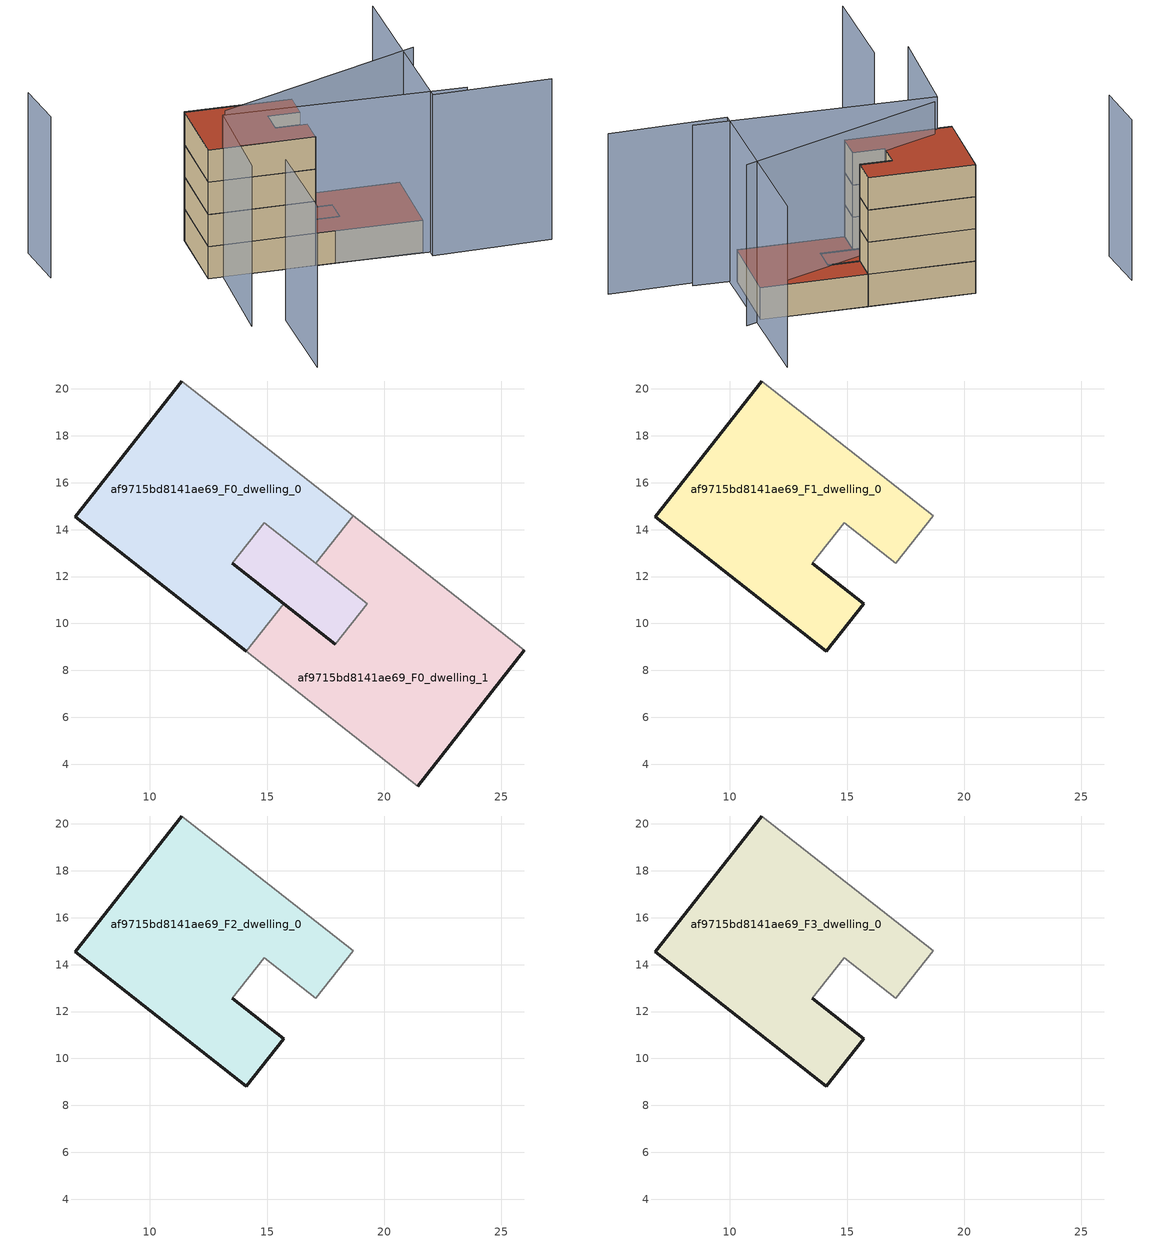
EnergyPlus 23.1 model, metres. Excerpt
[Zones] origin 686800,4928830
af9715bd8141ae69_F0_dwelling_0
 floor ground (EU_floor_Construction): 15.71,10.84 13.52,12.56 14.89,14.29 17.08,12.57 18.67,14.6 11.37,20.34 6.82,14.55 14.12,8.81 z0
 wall outside (EU_wall_Construction): 13.52,12.56 15.71,10.84 / 14.12,8.81 6.82,14.55 11.37,20.34 z0:3
 wall adiabatic (EU_wall_Construction): 11.37,20.34 18.67,14.6 / 17.08,12.57 14.89,14.29 z0:3
 wall to af9715bd8141ae69_F0_dwelling_1 (EU_wall_Construction): 18.67,14.6 17.08,12.57 / 15.71,10.84 14.12,8.81 z0:3
 wall to af9715bd8141ae69_F0_circulation (EU_wall_Construction): 14.89,14.29 13.52,12.56 z0:3
af9715bd8141ae69_F0_dwelling_1
 floor ground (EU_floor_Construction): 21.42,3.07 25.97,8.85 18.67,14.6 17.08,12.57 19.27,10.85 17.9,9.11 15.71,10.84 14.12,8.81 z0
 wall outside (EU_wall_Construction): 15.71,10.84 17.9,9.11 / 25.97,8.85 21.42,3.07 z0:3
 wall adiabatic (EU_wall_Construction): 19.27,10.85 17.08,12.57 / 18.67,14.6 25.97,8.85 / 21.42,3.07 14.12,8.81 z0:3
 wall to af9715bd8141ae69_F0_circulation (EU_wall_Construction): 17.9,9.11 19.27,10.85 z0:3
 roof outside (EU_roof_Construction): 25.97,8.85 21.42,3.07 14.12,8.81 15.71,10.84 17.9,9.11 19.27,10.85 17.08,12.57 18.67,14.6 z3
af9715bd8141ae69_F0_circulation
 floor ground (EU_floor_Construction): 17.9,9.11 19.27,10.85 14.89,14.29 13.52,12.56 z0
 wall outside (EU_wall_Construction): 17.9,9.11 13.52,12.56 z0:3
 wall adiabatic (EU_wall_Construction): 14.89,14.29 19.27,10.85 z0:3
 roof outside (EU_roof_Construction): 19.27,10.85 17.9,9.11 13.52,12.56 14.89,14.29 z3
af9715bd8141ae69_F1_dwelling_0
 floor to af9715bd8141ae69_F0_dwelling_0 (EU_floor_Construction): 15.71,10.84 13.52,12.56 14.89,14.29 17.08,12.57 18.67,14.6 11.37,20.34 6.82,14.55 14.12,8.81 z3
 wall outside (EU_wall_Construction): 13.52,12.56 15.71,10.84 14.12,8.81 6.82,14.55 11.37,20.34 z3:6
 wall adiabatic (EU_wall_Construction): 11.37,20.34 18.67,14.6 17.08,12.57 14.89,14.29 13.52,12.56 z3:6
af9715bd8141ae69_F2_dwelling_0
 floor to af9715bd8141ae69_F1_dwelling_0 (EU_floor_Construction): 15.71,10.84 13.52,12.56 14.89,14.29 17.08,12.57 18.67,14.6 11.37,20.34 6.82,14.55 14.12,8.81 z6
 wall outside (EU_wall_Construction): 13.52,12.56 15.71,10.84 14.12,8.81 6.82,14.55 11.37,20.34 z6:9
 wall adiabatic (EU_wall_Construction): 11.37,20.34 18.67,14.6 17.08,12.57 14.89,14.29 13.52,12.56 z6:9
af9715bd8141ae69_F3_dwelling_0
 floor to af9715bd8141ae69_F2_dwelling_0 (EU_floor_Construction): 15.71,10.84 13.52,12.56 14.89,14.29 17.08,12.57 18.67,14.6 11.37,20.34 6.82,14.55 14.12,8.81 z9
 wall outside (EU_wall_Construction): 13.52,12.56 15.71,10.84 14.12,8.81 6.82,14.55 11.37,20.34 z9:12
 wall adiabatic (EU_wall_Construction): 11.37,20.34 18.67,14.6 17.08,12.57 14.89,14.29 13.52,12.56 z9:12
 roof outside (EU_roof_Construction): 18.67,14.6 17.08,12.57 14.89,14.29 13.52,12.56 15.71,10.84 14.12,8.81 6.82,14.55 11.37,20.34 z12
shading: -0.9,-2.45 4.47,4.79 / 29.69,-4.14 21.4,2.07 / 21.4,2.07 31.68,15.8 / 27.48,8.57 8.79,14.24 / 1.91,6.42 7.97,13.86 / 7.97,13.86 24.26,0.59 / 1.76,29.4 -0.76,25.25 z0:15
[Building]
EU S2 Campaign: North Axis=0; Terrain=City; Solar Distribution=FullExterior
[Site:Location]
Bologna: Latitude=44.5; Longitude=11.25; Time Zone=1; Elevation=37
[SizingPeriod:WeatherFileDays]
AnnualSizingPeriod: Begin Month=1; Begin Day of Month=1; End Month=12; End Day of Month=31; Day of Week for Start Day=Monday; Use Weather File Daylight Saving Period=No; Use Weather File Rain and Snow Indicators=No
[MATERIAL]
EU_InternalMass_Material: Roughness=MediumRough; Thickness=0.1; Conductivity=1; Density=1800; Specific Heat=900; Thermal Absorptance=0.9; Solar Absorptance=0.7; Visible Absorptance=0.7
[MATERIAL:NOMASS] Roughness=MediumRough; Thermal Absorptance=0.9; Solar Absorptance=0.7; Visible Absorptance=0.7
Name | Thermal Resistance
EU_wall_NoMass | 0.937881
EU_roof_NoMass | 0.548572
EU_floor_NoMass | 0.71348
[CONSTRUCTION]
EU_wall_Construction: EU_wall_NoMass
EU_roof_Construction: EU_roof_NoMass
EU_floor_Construction: EU_floor_NoMass
EU_InternalMass_Construction: EU_InternalMass_Material
[ZONE] Type=1; Multiplier=1; Ceiling Height=autocalculate; Floor Area=autocalculate; Part of Total Floor Area=Yes
Name | Volume
af9715bd8141ae69_F0_dwelling_0; af9715bd8141ae69_F1_dwelling_0; af9715bd8141ae69_F2_dwelling_0; af9715bd8141ae69_F3_dwelling_0 | 186.691
af9715bd8141ae69_F0_dwelling_1 | 186.705
af9715bd8141ae69_F0_circulation | 36.9302
[INTERNALMASS] Construction=EU_InternalMass_Construction
Name | Zone or ZoneList | Surface Area
af9715bd8141ae69_F0_dwelling_0_EU_InternalMass | af9715bd8141ae69_F0_dwelling_0 | 62.2324
af9715bd8141ae69_F0_dwelling_1_EU_InternalMass | af9715bd8141ae69_F0_dwelling_1 | 62.2324
af9715bd8141ae69_F1_dwelling_0_EU_InternalMass | af9715bd8141ae69_F1_dwelling_0 | 136.865
af9715bd8141ae69_F2_dwelling_0_EU_InternalMass | af9715bd8141ae69_F2_dwelling_0 | 136.865
af9715bd8141ae69_F3_dwelling_0_EU_InternalMass | af9715bd8141ae69_F3_dwelling_0 | 136.865
[OTHEREQUIPMENT] Fuel Type=Electricity; Design Level Calculation Method=Watts/Area; Power per Zone Floor Area=1; Fraction Latent=0; Fraction Radiant=0; Fraction Lost=0; Carbon Dioxide Generation Rate=0; EndUse Subcategory=EU_Step8_InternalGains
Name | Zone or ZoneList or Space or SpaceList | Schedule
EU_Step8_InternalGain_af9715bd8141ae69_F0_dwelling_0_f000 | af9715bd8141ae69_F0_dwelling_0 | EU_Step8_GainSchedule_af9715bd8141ae69_F0_dwelling_0_f000
EU_Step8_InternalGain_af9715bd8141ae69_F0_dwelling_1_f000 | af9715bd8141ae69_F0_dwelling_1 | EU_Step8_GainSchedule_af9715bd8141ae69_F0_dwelling_1_f000
EU_Step8_InternalGain_af9715bd8141ae69_F1_dwelling_0_f000 | af9715bd8141ae69_F1_dwelling_0 | EU_Step8_GainSchedule_af9715bd8141ae69_F1_dwelling_0_f000
EU_Step8_InternalGain_af9715bd8141ae69_F2_dwelling_0_f000 | af9715bd8141ae69_F2_dwelling_0 | EU_Step8_GainSchedule_af9715bd8141ae69_F2_dwelling_0_f000
EU_Step8_InternalGain_af9715bd8141ae69_F3_dwelling_0_f000 | af9715bd8141ae69_F3_dwelling_0 | EU_Step8_GainSchedule_af9715bd8141ae69_F3_dwelling_0_f000
[ZONEINFILTRATION:DESIGNFLOWRATE]
EU_Circulation_Infiltration_af9715bd8141ae69_F0_circulation: Zone or ZoneList or Space or SpaceList=af9715bd8141ae69_F0_circulation; Schedule=EU_AlwaysOn; Design Flow Rate Calculation Method=Flow/Area; Flow Rate per Floor Area=0.0005; Constant Term Coefficient=1; Temperature Term Coefficient=0; Velocity Term Coefficient=0; Velocity Squared Term Coefficient=0
[ZONEVENTILATION:DESIGNFLOWRATE] Schedule=EU_AlwaysOn; Design Flow Rate Calculation Method=AirChanges/Hour; Air Changes per Hour=0.687892; Ventilation Type=Natural; Fan Pressure Rise=0; Fan Total Efficiency=1; Constant Term Coefficient=1; Temperature Term Coefficient=0; Velocity Term Coefficient=0; Velocity Squared Term Coefficient=0; Minimum Indoor Temperature=-100; Maximum Indoor Temperature=100; Delta Temperature=-100; Minimum Outdoor Temperature=-100; Maximum Outdoor Temperature=100; Maximum Wind Speed=40
Name | Zone or ZoneList or Space or SpaceList
EU_ConstantAir_af9715bd8141ae69_F0_dwelling_0 | af9715bd8141ae69_F0_dwelling_0
EU_ConstantAir_af9715bd8141ae69_F0_dwelling_1 | af9715bd8141ae69_F0_dwelling_1
EU_ConstantAir_af9715bd8141ae69_F1_dwelling_0 | af9715bd8141ae69_F1_dwelling_0
EU_ConstantAir_af9715bd8141ae69_F2_dwelling_0 | af9715bd8141ae69_F2_dwelling_0
EU_ConstantAir_af9715bd8141ae69_F3_dwelling_0 | af9715bd8141ae69_F3_dwelling_0
[HVACTEMPLATE:THERMOSTAT] Constant Heating Setpoint=20; Constant Cooling Setpoint=50
EU_HeatOnly_af9715bd8141ae69_F0_dwelling_0; EU_HeatOnly_af9715bd8141ae69_F0_dwelling_1; EU_HeatOnly_af9715bd8141ae69_F1_dwelling_0; EU_HeatOnly_af9715bd8141ae69_F2_dwelling_0; EU_HeatOnly_af9715bd8141ae69_F3_dwelling_0
[HVACTEMPLATE:ZONE:IDEALLOADSAIRSYSTEM] System Availability Schedule=EU_AlwaysOn; Maximum Heating Supply Air Temperature=50; Minimum Cooling Supply Air Temperature=13; Maximum Heating Supply Air Humidity Ratio=0.0156; Minimum Cooling Supply Air Humidity Ratio=0.0077; Heating Limit=NoLimit; Cooling Limit=NoLimit; Heating Availability Schedule=EU_AlwaysOn; Cooling Availability Schedule=EU_CoolingOff; Dehumidification Control Type=ConstantSensibleHeatRatio; Cooling Sensible Heat Ratio=0.7; Dehumidification Setpoint=60; Humidification Control Type=None; Humidification Setpoint=30; Outdoor Air Method=None; Outdoor Air Flow Rate per Person=0.00944; Outdoor Air Flow Rate per Zone Floor Area=0; Outdoor Air Flow Rate per Zone=0; Demand Controlled Ventilation Type=None; Outdoor Air Economizer Type=NoEconomizer; Heat Recovery Type=None; Sensible Heat Recovery Effectiveness=0.7; Latent Heat Recovery Effectiveness=0.65
Name | Template Thermostat
af9715bd8141ae69_F0_dwelling_0 | EU_HeatOnly_af9715bd8141ae69_F0_dwelling_0
af9715bd8141ae69_F0_dwelling_1 | EU_HeatOnly_af9715bd8141ae69_F0_dwelling_1
af9715bd8141ae69_F1_dwelling_0 | EU_HeatOnly_af9715bd8141ae69_F1_dwelling_0
af9715bd8141ae69_F2_dwelling_0 | EU_HeatOnly_af9715bd8141ae69_F2_dwelling_0
af9715bd8141ae69_F3_dwelling_0 | EU_HeatOnly_af9715bd8141ae69_F3_dwelling_0
[SIZING:ZONE] Zone Cooling Design Supply Air Temperature Input Method=SupplyAirTemperature; Zone Cooling Design Supply Air Temperature=13; Zone Heating Design Supply Air Temperature Input Method=SupplyAirTemperature; Zone Heating Design Supply Air Temperature=50; Zone Cooling Design Supply Air Humidity Ratio=0.008; Zone Heating Design Supply Air Humidity Ratio=0.008; Cooling Design Air Flow Method=DesignDay; Cooling Design Air Flow Rate=0; Cooling Minimum Air Flow per Zone Floor Area=0.000762; Cooling Minimum Air Flow=0; Cooling Minimum Air Flow Fraction=0.2; Heating Design Air Flow Method=DesignDay; Heating Design Air Flow Rate=0; Heating Maximum Air Flow per Zone Floor Area=0.002032; Heating Maximum Air Flow=0.141576; Heating Maximum Air Flow Fraction=0.3; Account for Dedicated Outdoor Air System=No; Dedicated Outdoor Air System Control Strategy=NeutralSupplyAir; Dedicated Outdoor Air Low Setpoint Temperature for Design=autosize; Dedicated Outdoor Air High Setpoint Temperature for Design=autosize; Zone Load Sizing Method=Sensible Load Only No Latent Load; Zone Latent Cooling Design Supply Air Humidity Ratio Input Method=HumidityRatioDifference; Zone Cooling Design Supply Air Humidity Ratio Difference=0.005; Zone Latent Heating Design Supply Air Humidity Ratio Input Method=HumidityRatioDifference; Zone Humidification Design Supply Air Humidity Ratio Difference=0.005
af9715bd8141ae69_F0_dwelling_0; af9715bd8141ae69_F0_dwelling_1; af9715bd8141ae69_F1_dwelling_0; af9715bd8141ae69_F2_dwelling_0; af9715bd8141ae69_F3_dwelling_0
[SCHEDULE:CONSTANT]
Name | Hourly Value
EU_AlwaysOn | 1
EU_CoolingOff | 0
[SCHEDULE:FILE] Column Number=1; Rows to Skip at Top=0; Number of Hours of Data=8760; Column Separator=Comma; Interpolate to Timestep=No; Minutes per Item=60; Adjust Schedule for Daylight Savings=Yes
Name | File
EU_Step8_GainSchedule_af9715bd8141ae69_F0_dwelling_0_f000 | ../../schedules/af9715bd8141ae69/af9715bd8141ae69_F0_dwelling_0_f000_gain.csv
EU_Step8_GainSchedule_af9715bd8141ae69_F0_dwelling_1_f000 | ../../schedules/af9715bd8141ae69/af9715bd8141ae69_F0_dwelling_1_f000_gain.csv
EU_Step8_GainSchedule_af9715bd8141ae69_F1_dwelling_0_f000 | ../../schedules/af9715bd8141ae69/af9715bd8141ae69_F1_dwelling_0_f000_gain.csv
EU_Step8_GainSchedule_af9715bd8141ae69_F2_dwelling_0_f000 | ../../schedules/af9715bd8141ae69/af9715bd8141ae69_F2_dwelling_0_f000_gain.csv
EU_Step8_GainSchedule_af9715bd8141ae69_F3_dwelling_0_f000 | ../../schedules/af9715bd8141ae69/af9715bd8141ae69_F3_dwelling_0_f000_gain.csv
